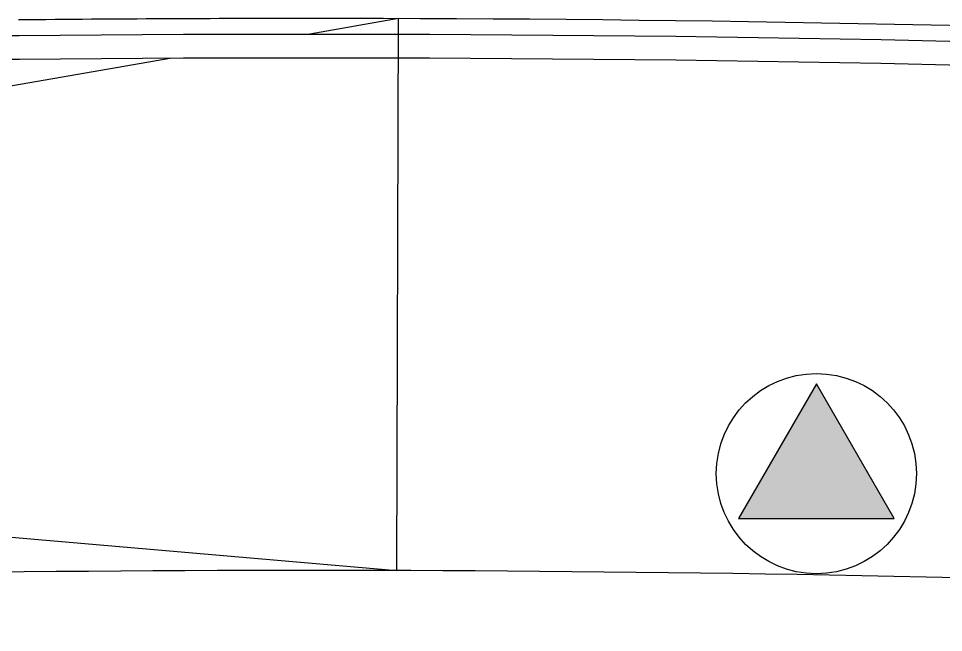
# Model space of a CAD drawing. Header units: millimetres. Extents: x 441156 to 441876, y 4514765 to 4515211.
# Drawn here: x 441704.575 to 441707.508, y 4514839.498 to 4514841.444 of the extents above; entities that cross this region are included whole.
import ezdxf

# ---------------------------------------------------------------- set-up
doc = ezdxf.new("R2010")
doc.units = ezdxf.units.MM
doc.layers.add('01_eléctrico', color=170, linetype='Continuous')
doc.layers.add('01_piscinas', color=254, linetype='Continuous')

msp = doc.modelspace()

# ---------------------------------------------------------------- hatches: boundary and pattern name
at = {"layer": '01_eléctrico'}
h = msp.add_hatch(color=256, dxfattribs=at)
h.dxf.hatch_style = 1
h.paths.add_polyline_path([(441707.35165716, 4514839.85881166), (441707.1048981, 4514840.2862109), (441706.85813903, 4514839.85881166)])

# ---------------------------------------------------------------- linework, layer by layer
at = {"layer": '01_eléctrico', "elevation": 0.00000168}
msp.add_lwpolyline([(441707.35165716, 4514839.85881166), (441707.1048981, 4514840.2862109), (441706.85813903, 4514839.85881166)], close=True, dxfattribs=at)
at = {"layer": '01_eléctrico'}
msp.add_circle((441707.1048981, 4514840.00127808, 0.00000168), 0.31727935, dxfattribs=at)
at = {"layer": '01_piscinas'}
msp.add_line((441705.77460709, 4514839.69378446, 0.00000125), (441705.77993765, 4514841.44377634, 0.00000053), dxfattribs=at)
at = {"layer": '01_piscinas', "elevation": 0.00000053}
for points in [[(441705.77993765, 4514841.44377634), (441705.49914442, 4514841.39501537)], [(441705.06111858, 4514841.31895027), (441699.05390029, 4514840.27577053), (441705.77460709, 4514839.69378446)]]:
    msp.add_lwpolyline(points, dxfattribs=at)
at = {"layer": '01_piscinas'}
for points, elevation in [([(441622.00757209, 4514840.63501794), (441632.52864328, 4514823.04287855), (441632.64832167, 4514823.07724494), (441638.61483934, 4514824.80916876), (441645.11524408, 4514826.68567649), (441649.70629411, 4514828.01100024), (441655.61545577, 4514829.69140232), (441659.71298961, 4514830.89921958), (441660.14940234, 4514831.0281621), (441672.04321536, 4514834.54230884), (441675.11646557, 4514835.44102805), (441675.15936849, 4514835.45357427), (441680.33903137, 4514836.96827767, 0.0058354666), (441688.4192397, 4514839.28872511, -0.0022571436), (441689.0049603, 4514839.4343453, -0.0023177097), (441689.60607707, 4514839.57795839, -0.0002338764), (441689.62135547, 4514839.58154858, -0.0001087055), (441689.64962961, 4514839.58815283, -0.0248112764), (441696.17332589, 4514840.77281209, -0.026463513), (441703.20086117, 4514841.36220903, -0.0051616495), (441704.57701796, 4514841.39033601, -0.0227587176), (441712.89889647, 4514841.09564258), (441717.92559364, 4514840.78954602), (441733.87982224, 4514839.81802652)], 0.00000053), ([(441621.93330468, 4514840.61307697), (441632.49388927, 4514822.95486776), (441632.66912556, 4514823.00518795), (441638.63569375, 4514824.73712644), (441645.13604536, 4514826.61361882), (441649.72695212, 4514827.93890122), (441655.63631626, 4514829.61936088), (441659.73419507, 4514830.82727982), (441660.17065367, 4514830.95623588), (441672.06436647, 4514834.47035301), (441675.13751639, 4514835.3690429), (441675.18041931, 4514835.38158912), (441680.35948762, 4514836.89611864, 0.0058339136), (441688.43923108, 4514839.21642046, -0.0022510891), (441689.02272697, 4514839.36148005, -0.002317905), (441689.62321722, 4514839.5049432, -0.0002346539), (441689.63847788, 4514839.50852925, -0.0001087055), (441689.66667297, 4514839.51511501, -0.0248121987), (441696.1832943, 4514840.69847709, -0.0264644379), (441703.20316775, 4514841.2872445, -0.0051616495), (441704.5777764, 4514841.31533984, -0.0227607777), (441712.89358578, 4514841.02082704), (441717.92103502, 4514840.71468469), (441733.87793437, 4514839.74300255)], 0.00000053), ([(441711.12642899, 4514839.51786643, 0.0181980441), (441704.59274015, 4514839.68960865, 0.0051616495), (441703.25167432, 4514839.66219888, 0.026485001), (441696.39780758, 4514839.08707105, 0.0067966815), (441694.64490464, 4514838.83373326, 0.0067966815)], 0.00000131)]:
    msp.add_lwpolyline(points, format="xyb", dxfattribs=dict(at, elevation=elevation))
for centre, radius, start, end in [((441705.50101587, 4514749.87533834, 0.00000053), 91.56886281, 90.0000000067, 90.5794025493), ((441705.50101585, 4514749.87533834, 0.00000053), 91.5688628, 85.3647032271, 89.9999999967)]:
    msp.add_arc(centre, radius, start, end, dxfattribs=at)

doc.saveas('drawing.dxf')
